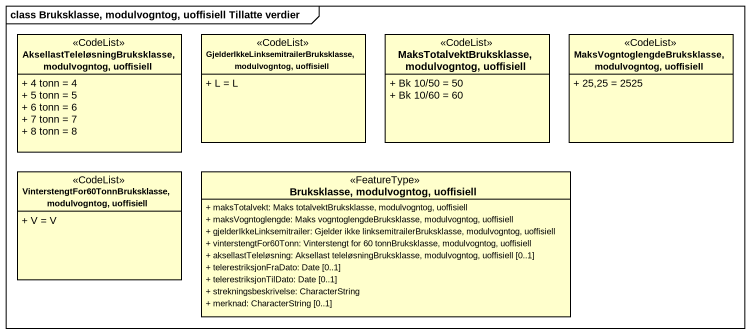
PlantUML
@startuml
mainframe class Bruksklasse, modulvogntog, uoffisiell Tillatte verdier
hide circle
hide empty members
skinparam classAttributeIconSize 0
class "AksellastTeleløsningBruksklasse, modulvogntog, uoffisiell" as AksellastTeleløsningBrukskla <<CodeList>> {
  + 4 tonn = 4
  + 5 tonn = 5
  + 6 tonn = 6
  + 7 tonn = 7
  + 8 tonn = 8
}
class "GjelderIkkeLinksemitrailerBruksklasse, modulvogntog, uoffisiell" as GjelderIkkeLinksemitrailerBr <<CodeList>> {
  + L = L
}
class "MaksTotalvektBruksklasse, modulvogntog, uoffisiell" as MaksTotalvektBruksklasse <<CodeList>> {
  + Bk 10/50 = 50
  + Bk 10/60 = 60
}
class "MaksVogntoglengdeBruksklasse, modulvogntog, uoffisiell" as MaksVogntoglengdeBruksklasse <<CodeList>> {
  + 25,25 = 2525
}
class "VinterstengtFor60TonnBruksklasse, modulvogntog, uoffisiell" as VinterstengtFor60TonnBrukskl <<CodeList>> {
  + V = V
}
class "Bruksklasse, modulvogntog, uoffisiell" as Bruksklasse_modulvogntog <<FeatureType>> {
  + maksTotalvekt: Maks totalvektBruksklasse, modulvogntog, uoffisiell
  + maksVogntoglengde: Maks vogntoglengdeBruksklasse, modulvogntog, uoffisiell
  + gjelderIkkeLinksemitrailer: Gjelder ikke linksemitrailerBruksklasse, modulvogntog, uoffisiell
  + vinterstengtFor60Tonn: Vinterstengt for 60 tonnBruksklasse, modulvogntog, uoffisiell
  + aksellastTeleløsning: Aksellast teleløsningBruksklasse, modulvogntog, uoffisiell [0..1]
  + telerestriksjonFraDato: Date [0..1]
  + telerestriksjonTilDato: Date [0..1]
  + strekningsbeskrivelse: CharacterString
  + merknad: CharacterString [0..1]
}
@enduml
